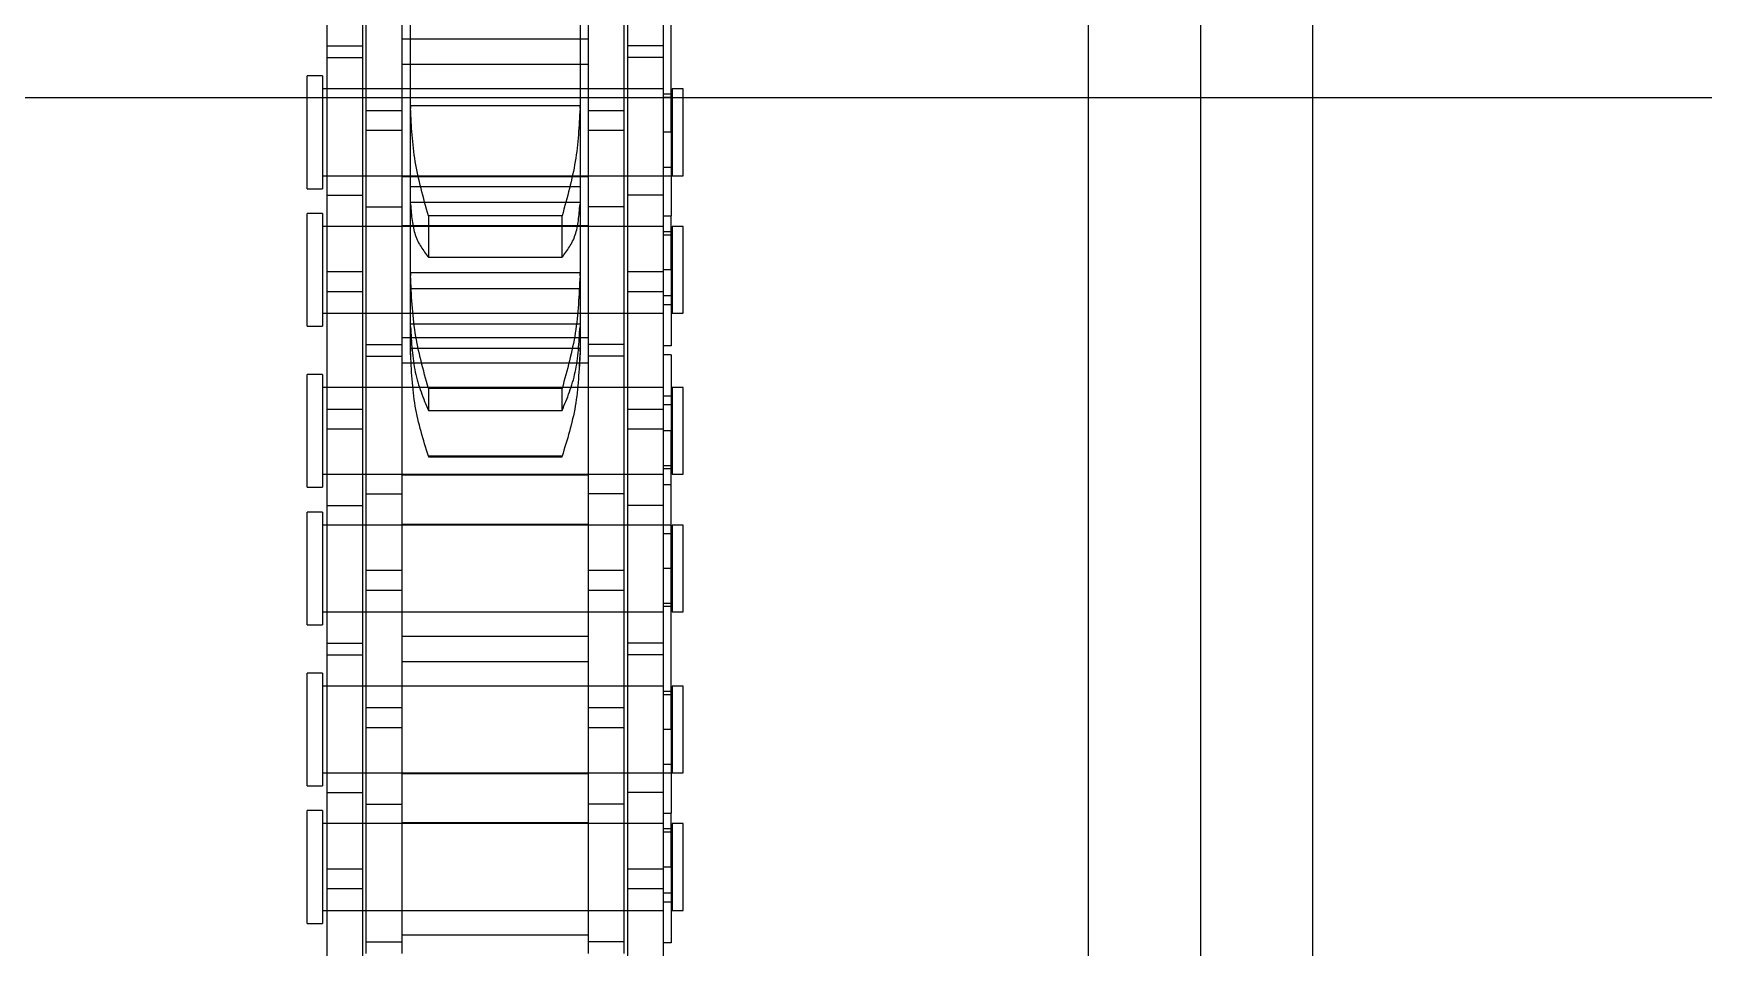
# Model space of a CAD drawing. Header units: metres. Extents: x 0 to 63075, y 0 to 44550.
# Drawn here: x 14192.5 to 14263.5, y 25597.9 to 25636.8 of the extents above; entities that cross this region are included whole.
import ezdxf

# ---------------------------------------------------------------- set-up
doc = ezdxf.new("R2010")
doc.units = ezdxf.units.M
doc.header["$LTSCALE"] = 75
doc.linetypes.add('HIDDEN2', pattern=[4.7625, 3.175, -1.5875])
for name, color, linetype in [('SDM', 7, 'Continuous'), ('SL1', 8, 'Continuous'), ('SL4', 4, 'Continuous'), ('ST1', 7, 'HIDDEN2')]:
    doc.layers.add(name, color=color, linetype=linetype)

# ---------------------------------------------------------------- blocks, each defined once
blk = doc.blocks.new('A$Ca548c4ee')
at = {"layer": 'SL1'}
blk.add_line((5662.621, 2965.669), (6374.853, 2965.669), dxfattribs=at)
blk = doc.blocks.new('A$Ca53c419a')
at = {"layer": 'SL4'}
for p, q in [((1009.762, 215.76), (2334.737, 215.76)), ((2334.737, 206.235), (1009.762, 206.235))]:
    blk.add_line(p, q, dxfattribs=at)
at = {"layer": 'ST1'}
for p, q in [((1169.13, 249), (1173.927, 249)), ((1169.13, 249), (1169.13, 248.342)), ((1173.927, 248.342), (1173.927, 249)), ((1174.978, 249), (1179.775, 249)), ((1174.978, 249), (1174.978, 248.342)), ((1179.775, 248.342), (1179.775, 249)), ((1181.83, 249), (1186.627, 249)), ((1181.83, 249), (1181.83, 248.342)), ((1186.627, 248.342), (1186.627, 249)), ((1187.678, 249), (1192.475, 249)), ((1187.678, 249), (1187.678, 248.342)), ((1192.475, 248.342), (1192.475, 249)), ((1194.53, 249), (1199.327, 249)), ((1194.53, 249), (1194.53, 248.342)), ((1199.327, 248.342), (1199.327, 249)), ((1200.378, 249), (1205.175, 249)), ((1200.378, 249), (1200.378, 248.342)), ((1205.175, 248.342), (1205.175, 249)), ((1161.502, 248.157), (1170.597, 248.157)), ((1173.927, 248.342), (1169.13, 248.342)), ((1169.684, 248.342), (1169.684, 233.843)), ((1169.684, 248.157), (1169.684, 246.637)), ((1170.597, 248.157), (1171.457, 248.157)), ((1170.597, 246.637), (1170.597, 248.157)), ((1171.457, 248.157), (1180.552, 248.157)), ((1171.457, 248.157), (1171.457, 246.637)), ((1173.374, 233.843), (1173.374, 248.342)), ((1173.374, 246.637), (1173.374, 248.157)), ((1174.704, 248.157), (1174.704, 246.637)), ((1179.775, 248.342), (1174.978, 248.342)), ((1175.532, 248.342), (1175.532, 233.843)), ((1175.532, 248.157), (1175.532, 246.637)), ((1179.222, 233.843), (1179.222, 248.342)), ((1179.222, 246.637), (1179.222, 248.157)), ((1180.552, 248.157), (1180.552, 246.637)), ((1180.552, 248.157), (1186.902, 248.157)), ((1181.054, 248.157), (1181.054, 246.637)), ((1186.627, 248.342), (1181.83, 248.342)), ((1182.384, 248.342), (1182.384, 233.843)), ((1182.384, 248.157), (1182.384, 246.637)), ((1186.074, 233.843), (1186.074, 248.342)), ((1186.074, 246.637), (1186.074, 248.157)), ((1186.902, 248.157), (1186.902, 246.637)), ((1186.902, 248.157), (1195.997, 248.157)), ((1192.475, 248.342), (1187.678, 248.342)), ((1188.232, 248.342), (1188.232, 233.843)), ((1188.232, 248.157), (1188.232, 246.637)), ((1190.149, 246.637), (1190.149, 248.157)), ((1191.009, 248.157), (1191.009, 246.637)), ((1191.922, 233.843), (1191.922, 248.342)), ((1191.922, 246.637), (1191.922, 248.157)), ((1199.327, 248.342), (1194.53, 248.342)), ((1195.084, 248.342), (1195.084, 233.843)), ((1195.084, 248.157), (1195.084, 246.637)), ((1195.997, 248.157), (1196.857, 248.157)), ((1195.997, 246.637), (1195.997, 248.157)), ((1196.857, 248.157), (1205.952, 248.157)), ((1196.857, 248.157), (1196.857, 246.637)), ((1198.774, 233.843), (1198.774, 248.342)), ((1198.774, 246.637), (1198.774, 248.157)), ((1200.104, 248.157), (1200.104, 246.637)), ((1205.175, 248.342), (1200.378, 248.342)), ((1200.932, 248.342), (1200.932, 233.843)), ((1200.932, 248.157), (1200.932, 246.637)), ((1204.622, 233.843), (1204.622, 248.342)), ((1204.622, 246.637), (1204.622, 248.157)), ((1205.952, 248.157), (1205.952, 246.637)), ((1205.952, 248.157), (1212.302, 248.157)), ((1206.454, 248.157), (1206.454, 246.637)), ((1161.502, 246.637), (1170.597, 246.637)), ((1170.597, 246.637), (1171.457, 246.637)), ((1171.457, 246.637), (1180.552, 246.637)), ((1180.552, 246.637), (1186.902, 246.637)), ((1186.902, 246.637), (1195.997, 246.637)), ((1195.997, 246.637), (1196.857, 246.637)), ((1196.857, 246.637), (1205.952, 246.637)), ((1205.952, 246.637), (1212.302, 246.637)), ((1167.852, 246.485), (1174.202, 246.485)), ((1168.354, 246.485), (1168.354, 244.965)), ((1169.684, 246.485), (1169.684, 244.965)), ((1173.374, 244.965), (1173.374, 246.485)), ((1174.202, 246.485), (1174.202, 244.965)), ((1174.202, 246.485), (1183.297, 246.485)), ((1175.532, 246.485), (1175.532, 244.965)), ((1177.449, 244.965), (1177.449, 246.485)), ((1178.309, 246.485), (1178.309, 244.965)), ((1179.222, 244.965), (1179.222, 246.485)), ((1182.384, 246.485), (1182.384, 244.965)), ((1183.297, 246.485), (1184.157, 246.485)), ((1183.297, 244.965), (1183.297, 246.485)), ((1184.157, 246.485), (1193.252, 246.485)), ((1184.157, 246.485), (1184.157, 244.965)), ((1186.074, 244.965), (1186.074, 246.485)), ((1187.404, 246.485), (1187.404, 244.965)), ((1188.232, 246.485), (1188.232, 244.965)), ((1191.922, 244.965), (1191.922, 246.485)), ((1193.252, 246.485), (1193.252, 244.965)), ((1193.252, 246.485), (1199.602, 246.485)), ((1193.754, 246.485), (1193.754, 244.965)), ((1195.084, 246.485), (1195.084, 244.965)), ((1198.774, 244.965), (1198.774, 246.485)), ((1199.602, 246.485), (1199.602, 244.965)), ((1199.602, 246.485), (1208.697, 246.485)), ((1200.932, 246.485), (1200.932, 244.965)), ((1202.849, 244.965), (1202.849, 246.485)), ((1203.709, 246.485), (1203.709, 244.965)), ((1204.622, 244.965), (1204.622, 246.485)), ((1167.852, 244.965), (1174.202, 244.965)), ((1168.637, 237.035), (1168.637, 244.965)), ((1169.684, 244.965), (1169.684, 237.035)), ((1173.374, 237.035), (1173.374, 244.965)), ((1173.417, 244.965), (1173.417, 237.035)), ((1174.202, 244.965), (1183.297, 244.965)), ((1175.489, 237.035), (1175.489, 244.965)), ((1175.532, 244.965), (1175.532, 237.035)), ((1179.222, 237.035), (1179.222, 244.965)), ((1180.269, 244.965), (1180.269, 237.035)), ((1181.337, 237.035), (1181.337, 244.965)), ((1182.384, 244.965), (1182.384, 237.035)), ((1183.297, 244.965), (1184.157, 244.965)), ((1184.157, 244.965), (1193.252, 244.965)), ((1186.074, 237.035), (1186.074, 244.965)), ((1186.117, 244.965), (1186.117, 237.035)), ((1188.189, 237.035), (1188.189, 244.965)), ((1188.232, 244.965), (1188.232, 237.035)), ((1191.922, 237.035), (1191.922, 244.965)), ((1192.969, 244.965), (1192.969, 237.035)), ((1193.252, 244.965), (1199.602, 244.965)), ((1193.313, 244.605), (1193.453, 244.605)), ((1193.453, 244.605), (1193.58, 244.605)), ((1193.58, 244.605), (1193.453, 244.605)), ((1193.58, 237.395), (1193.58, 244.605)), ((1193.58, 244.605), (1194.51, 244.605)), ((1194.037, 237.035), (1194.037, 244.965)), ((1194.51, 244.605), (1196.675, 244.605)), ((1194.619, 237.395), (1194.619, 244.605)), ((1195.084, 244.965), (1195.084, 237.035)), ((1196.117, 237.395), (1196.117, 244.605)), ((1196.675, 244.605), (1196.803, 244.605)), ((1196.803, 244.605), (1196.675, 244.605)), ((1196.803, 237.395), (1196.803, 244.605)), ((1196.803, 244.605), (1199.717, 244.605)), ((1198.774, 237.035), (1198.774, 244.965)), ((1198.817, 244.965), (1198.817, 237.035)), ((1199.602, 244.965), (1208.697, 244.965)), ((1199.717, 244.605), (1203.785, 244.605)), ((1199.795, 237.395), (1199.795, 244.605)), ((1200.464, 237.395), (1200.464, 244.605)), ((1200.889, 237.035), (1200.889, 244.965)), ((1200.932, 244.965), (1200.932, 237.035)), ((1203.785, 244.605), (1203.901, 244.605)), ((1203.901, 244.605), (1203.785, 244.605)), ((1203.901, 237.395), (1203.901, 244.605)), ((1203.901, 244.605), (1208.446, 244.605)), ((1204.622, 237.035), (1204.622, 244.965)), ((1205.669, 244.965), (1205.669, 237.035)), ((1206.737, 237.035), (1206.737, 244.965)), ((1189.004, 243.843), (1188.98, 243.843)), ((1188.98, 243.843), (1188.98, 238.157)), ((1189.004, 238.157), (1189.004, 243.843)), ((1191.88, 243.843), (1190.942, 243.843)), ((1190.942, 243.843), (1190.942, 238.157)), ((1191.88, 238.157), (1191.88, 243.843)), ((1199.224, 243.843), (1197.461, 243.843)), ((1197.461, 243.843), (1197.461, 238.157)), ((1199.224, 238.157), (1199.224, 243.843)), ((1188.98, 238.157), (1189.004, 238.157)), ((1190.942, 238.157), (1191.88, 238.157)), ((1197.461, 238.157), (1199.224, 238.157)), ((1192.816, 237.405), (1193.313, 237.395)), ((1193.453, 237.395), (1193.313, 237.395)), ((1193.58, 237.395), (1193.453, 237.395)), ((1193.453, 237.395), (1193.58, 237.395)), ((1194.51, 237.395), (1193.58, 237.395)), ((1196.675, 237.395), (1194.51, 237.395)), ((1196.803, 237.395), (1196.675, 237.395)), ((1196.675, 237.395), (1196.803, 237.395)), ((1199.717, 237.395), (1196.803, 237.395)), ((1203.785, 237.395), (1199.717, 237.395)), ((1203.901, 237.395), (1203.785, 237.395)), ((1203.785, 237.395), (1203.901, 237.395)), ((1208.446, 237.395), (1203.901, 237.395)), ((1167.852, 237.035), (1174.202, 237.035)), ((1168.354, 235.515), (1168.354, 237.035)), ((1169.684, 237.035), (1169.684, 235.515)), ((1173.374, 235.515), (1173.374, 237.035)), ((1174.202, 235.515), (1174.202, 237.035)), ((1174.202, 237.035), (1183.297, 237.035)), ((1175.532, 237.035), (1175.532, 235.515)), ((1177.449, 235.515), (1177.449, 237.035)), ((1178.309, 237.035), (1178.309, 235.515)), ((1179.222, 235.515), (1179.222, 237.035)), ((1182.384, 237.035), (1182.384, 235.515)), ((1183.297, 237.035), (1184.157, 237.035)), ((1183.297, 235.515), (1183.297, 237.035)), ((1184.157, 237.035), (1193.252, 237.035)), ((1184.157, 237.035), (1184.157, 235.515)), ((1186.074, 235.515), (1186.074, 237.035)), ((1187.404, 235.515), (1187.404, 237.035)), ((1188.232, 237.035), (1188.232, 235.515)), ((1191.922, 235.515), (1191.922, 237.035)), ((1193.252, 235.515), (1193.252, 237.035)), ((1193.252, 237.035), (1199.602, 237.035)), ((1193.754, 235.515), (1193.754, 237.035)), ((1195.084, 237.035), (1195.084, 235.515)), ((1198.774, 235.515), (1198.774, 237.035)), ((1199.602, 235.515), (1199.602, 237.035)), ((1199.602, 237.035), (1208.697, 237.035)), ((1200.932, 237.035), (1200.932, 235.515)), ((1202.849, 235.515), (1202.849, 237.035)), ((1203.709, 237.035), (1203.709, 235.515)), ((1204.622, 235.515), (1204.622, 237.035)), ((1161.502, 235.363), (1170.597, 235.363)), ((1167.852, 235.515), (1174.202, 235.515)), ((1169.684, 235.363), (1169.684, 233.843)), ((1170.597, 235.363), (1171.457, 235.363)), ((1170.597, 233.843), (1170.597, 235.363)), ((1171.457, 235.363), (1180.552, 235.363)), ((1171.457, 235.363), (1171.457, 233.843)), ((1173.374, 233.843), (1173.374, 235.363)), ((1174.202, 235.515), (1183.297, 235.515)), ((1174.704, 233.843), (1174.704, 235.363)), ((1175.532, 235.363), (1175.532, 233.511)), ((1179.222, 233.843), (1179.222, 235.363)), ((1180.552, 233.843), (1180.552, 235.363)), ((1180.552, 235.363), (1186.902, 235.363)), ((1181.054, 233.843), (1181.054, 235.363)), ((1182.384, 235.363), (1182.384, 233.843)), ((1183.297, 235.515), (1184.157, 235.515)), ((1184.157, 235.515), (1193.252, 235.515)), ((1186.074, 233.511), (1186.074, 235.363)), ((1186.902, 233.843), (1186.902, 235.363)), ((1186.902, 235.363), (1195.997, 235.363)), ((1188.232, 235.363), (1188.232, 233.843)), ((1190.149, 233.843), (1190.149, 235.363)), ((1191.009, 235.363), (1191.009, 233.843)), ((1191.922, 233.843), (1191.922, 235.363)), ((1193.252, 235.515), (1199.602, 235.515)), ((1195.084, 235.363), (1195.084, 233.843)), ((1195.997, 235.363), (1196.857, 235.363)), ((1195.997, 233.843), (1195.997, 235.363)), ((1196.857, 235.363), (1205.952, 235.363)), ((1196.857, 235.363), (1196.857, 233.843)), ((1198.774, 233.843), (1198.774, 235.363)), ((1199.602, 235.515), (1208.697, 235.515)), ((1200.104, 233.843), (1200.104, 235.363)), ((1200.932, 235.363), (1200.932, 233.511)), ((1204.622, 233.843), (1204.622, 235.363)), ((1205.952, 233.843), (1205.952, 235.363)), ((1205.952, 235.363), (1212.302, 235.363)), ((1206.454, 233.843), (1206.454, 235.363)), ((1161.502, 233.843), (1170.597, 233.843)), ((1168.298, 233.511), (1168.298, 233.843)), ((1170.053, 233.843), (1170.053, 233.474)), ((1170.422, 233.511), (1170.422, 233.843)), ((1170.597, 233.843), (1171.457, 233.843)), ((1171.457, 233.843), (1180.552, 233.843)), ((1171.529, 233.511), (1171.529, 233.843)), ((1173.005, 233.474), (1173.005, 233.843)), ((1173.148, 233.511), (1173.148, 233.843)), ((1173.825, 233.843), (1173.825, 233.511)), ((1175.901, 233.843), (1175.901, 233.474)), ((1177.377, 233.511), (1177.377, 233.843)), ((1178.853, 233.474), (1178.853, 233.843)), ((1178.996, 233.511), (1178.996, 233.843)), ((1180.552, 233.843), (1186.902, 233.843)), ((1182.61, 233.511), (1182.61, 233.843)), ((1182.753, 233.843), (1182.753, 233.474)), ((1184.229, 233.511), (1184.229, 233.843)), ((1185.705, 233.474), (1185.705, 233.843)), ((1186.902, 233.843), (1195.997, 233.843)), ((1187.781, 233.511), (1187.781, 233.843)), ((1188.458, 233.511), (1188.458, 233.843)), ((1188.601, 233.843), (1188.601, 233.474)), ((1190.077, 233.511), (1190.077, 233.843)), ((1191.184, 233.511), (1191.184, 233.843)), ((1191.553, 233.474), (1191.553, 233.843)), ((1193.308, 233.511), (1193.308, 233.843)), ((1193.698, 233.511), (1193.698, 233.843)), ((1195.453, 233.843), (1195.453, 233.474)), ((1195.822, 233.511), (1195.822, 233.843)), ((1195.997, 233.843), (1196.857, 233.843)), ((1196.857, 233.843), (1205.952, 233.843)), ((1196.929, 233.511), (1196.929, 233.843)), ((1198.405, 233.474), (1198.405, 233.843)), ((1198.548, 233.511), (1198.548, 233.843)), ((1199.225, 233.843), (1199.225, 233.511)), ((1201.301, 233.843), (1201.301, 233.474)), ((1202.777, 233.511), (1202.777, 233.843)), ((1204.253, 233.474), (1204.253, 233.843)), ((1204.396, 233.511), (1204.396, 233.843)), ((1205.952, 233.843), (1212.302, 233.843)), ((1171.529, 233.511), (1168.298, 233.511)), ((1173.374, 233.474), (1169.684, 233.474)), ((1169.684, 233.474), (1169.684, 233)), ((1171.529, 233.511), (1173.825, 233.511)), ((1173.374, 233), (1173.374, 233.474)), ((1177.377, 233.511), (1173.825, 233.511)), ((1179.222, 233.474), (1175.532, 233.474)), ((1175.532, 233.474), (1175.532, 233)), ((1177.377, 233.511), (1190.077, 233.511)), ((1179.222, 233), (1179.222, 233.474)), ((1186.074, 233.474), (1182.384, 233.474)), ((1182.384, 233.474), (1182.384, 233)), ((1186.074, 233), (1186.074, 233.474)), ((1191.922, 233.474), (1188.232, 233.474)), ((1188.232, 233.474), (1188.232, 233)), ((1193.308, 233.511), (1190.077, 233.511)), ((1191.922, 233), (1191.922, 233.474)), ((1196.929, 233.511), (1193.698, 233.511)), ((1198.774, 233.474), (1195.084, 233.474)), ((1195.084, 233.474), (1195.084, 233)), ((1196.929, 233.511), (1199.225, 233.511)), ((1198.774, 233), (1198.774, 233.474)), ((1202.777, 233.511), (1199.225, 233.511)), ((1204.622, 233.474), (1200.932, 233.474)), ((1200.932, 233.474), (1200.932, 233)), ((1202.777, 233.511), (1215.477, 233.511)), ((1204.622, 233), (1204.622, 233.474)), ((1169.684, 233), (1173.374, 233)), ((1175.532, 233), (1179.222, 233)), ((1182.384, 233), (1186.074, 233)), ((1188.232, 233), (1191.922, 233)), ((1195.084, 233), (1198.774, 233)), ((1200.932, 233), (1204.622, 233)), ((1009.762, 215.76), (2334.737, 215.76)), ((2334.737, 210.998), (1009.762, 210.998))]:
    blk.add_line(p, q, dxfattribs=at)
for points, knots in [([(1189.004, 243.843), (1189.697, 244.059), (1191.084, 244.492), (1192.664, 244.567), (1193.453, 244.605)], [0, 0, 0, 0, 0.500133, 1, 1, 1, 1]), ([(1194.51, 244.605), (1193.843, 244.567), (1192.506, 244.492), (1191.464, 244.059), (1190.942, 243.843)], [0, 0, 0, 0, 0.499459, 1, 1, 1, 1]), ([(1191.88, 243.843), (1192.662, 244.059), (1194.226, 244.492), (1195.859, 244.567), (1196.675, 244.605)], [0, 0, 0, 0, 0.500152, 1, 1, 1, 1]), ([(1199.717, 244.605), (1199.251, 244.567), (1198.32, 244.492), (1197.747, 244.059), (1197.461, 243.843)], [0, 0, 0, 0, 0.49948, 1, 1, 1, 1]), ([(1199.224, 243.843), (1200.001, 244.059), (1201.552, 244.492), (1203.042, 244.567), (1203.785, 244.605)], [0, 0, 0, 0, 0.5005288, 1, 1, 1, 1]), ([(1193.453, 237.395), (1192.665, 237.433), (1191.085, 237.508), (1189.698, 237.94), (1189.004, 238.157)], [0, 0, 0, 0, 0.499098, 1, 1, 1, 1]), ([(1190.942, 238.157), (1191.464, 237.941), (1192.506, 237.508), (1193.843, 237.433), (1194.51, 237.395)], [0, 0, 0, 0, 0.500534, 1, 1, 1, 1]), ([(1196.675, 237.395), (1195.86, 237.433), (1194.227, 237.508), (1192.663, 237.94), (1191.88, 238.157)], [0, 0, 0, 0, 0.499124, 1, 1, 1, 1]), ([(1197.461, 238.157), (1197.747, 237.941), (1198.32, 237.508), (1199.251, 237.433), (1199.717, 237.395)], [0, 0, 0, 0, 0.500513, 1, 1, 1, 1]), ([(1203.785, 237.395), (1203.042, 237.433), (1201.552, 237.508), (1200.001, 237.941), (1199.224, 238.157)], [0, 0, 0, 0, 0.499464, 1, 1, 1, 1])]:
    blk.add_open_spline(points, degree=3, knots=knots, dxfattribs=at)

msp = doc.modelspace()

# ---------------------------------------------------------------- block references
at = {"layer": 'SDM'}
msp.add_blockref('A$Ca548c4ee', (8259.513, 22668.364), dxfattribs=at)
at = {"layer": 'SDM', "rotation": 90}
msp.add_blockref('A$Ca53c419a', (14453.134, 24429.769), dxfattribs=at)

doc.saveas('drawing.dxf')
